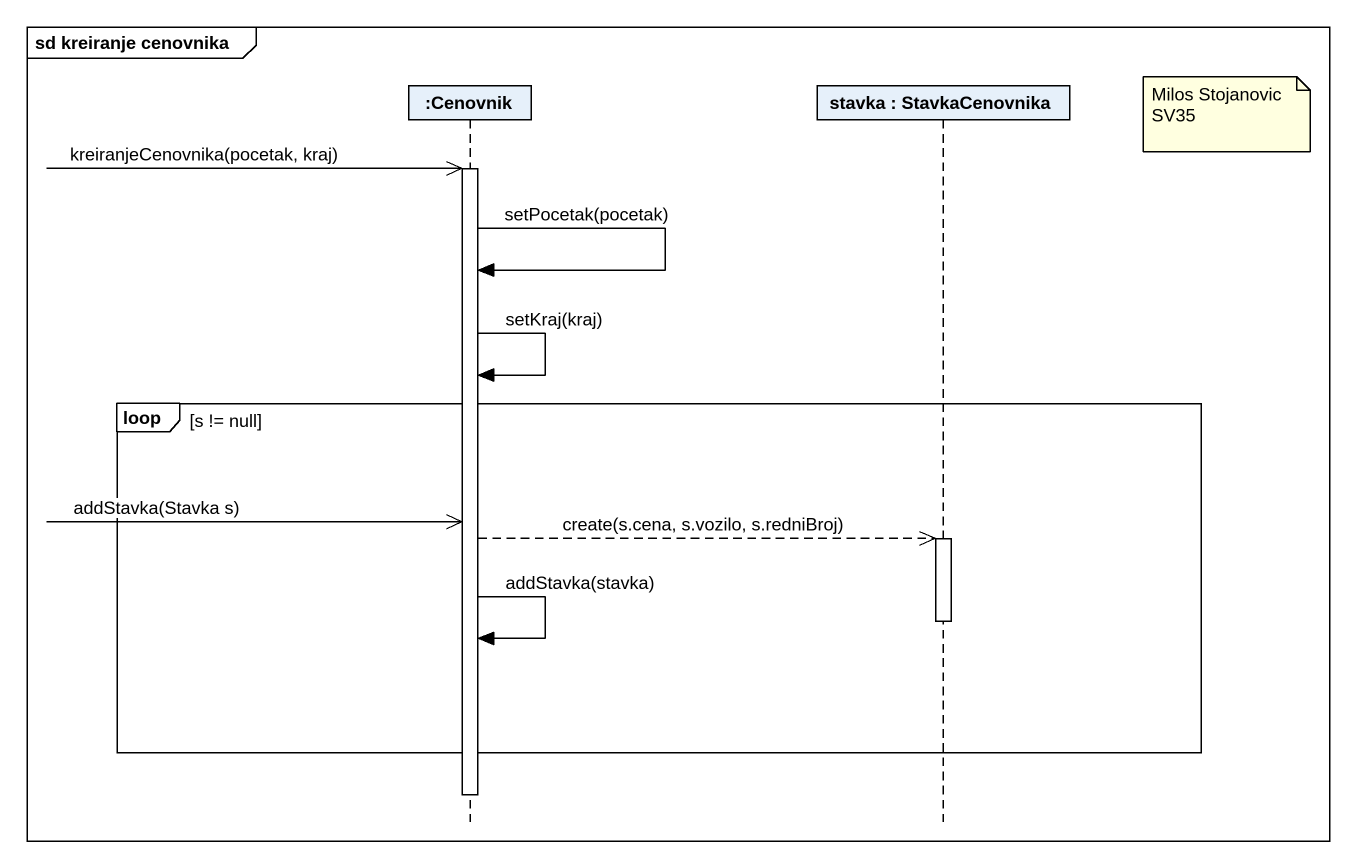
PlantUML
@startuml
mainframe sd kreiranje cenovnika
hide footbox
participant ":Cenovnik" as Cenovnik
participant "stavka : StavkaCenovnika" as stavka

note right of stavka : Milos Stojanovic SV35
Cenovnik ->> Cenovnik : kreiranjeCenovnika(pocetak, kraj)
activate Cenovnik
Cenovnik -> Cenovnik : setPocetak(pocetak)
Cenovnik -> Cenovnik : setKraj(kraj)
loop s != null
  Cenovnik ->> Cenovnik : addStavka(Stavka s)
  Cenovnik -->> stavka : create(s.cena, s.vozilo, s.redniBroj)
  activate stavka
  deactivate stavka
  Cenovnik -> Cenovnik : addStavka(stavka)
end
deactivate Cenovnik
@enduml
